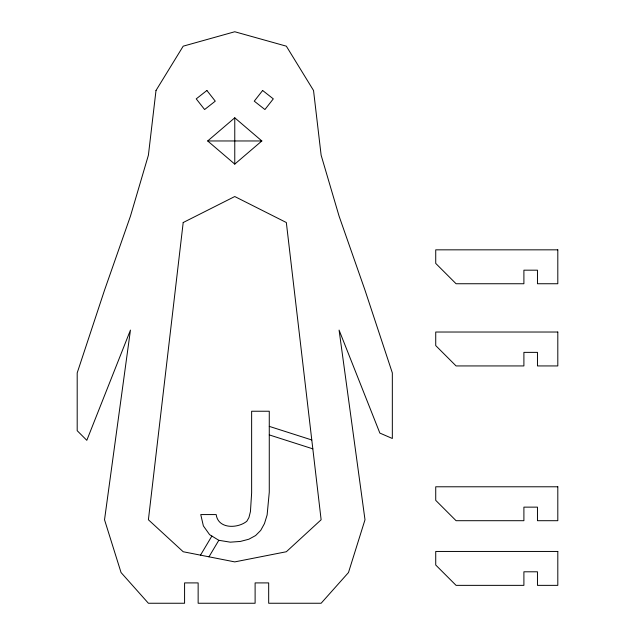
<?xml version="1.0" encoding="UTF-8"?>
<svg xmlns="http://www.w3.org/2000/svg" width="635" height="635" viewBox="0 0 635 635"><rect width="100%" height="100%" fill="white"/><g stroke="black" fill="none" stroke-linecap="round" stroke-linejoin="round"><path stroke-width="0.95" d="M200.501 555.149L211.876 536.051M208.978 556.816L218.821 540.298L230.299 542.171L240.395 541.433L248.833 539.226L255.611 535.551L260.715 530.4L264.462 523.597L267.129 514.961L269.272 492.181L269.272 411.234L251.635 411.234L251.635 492.879L250.436 511.612L248.928 517.557L246.832 521.232C237.76 528.645 218.138 529.209 216.186 514.572L200.755 514.572L203.375 525.907L209.621 534.678L218.821 540.298M207.685 140.962L234.767 117.808L261.842 140.962L234.767 164.116L207.685 140.962L261.842 140.962M269.272 426.371L311.785 439.968M269.272 434.911L312.825 448.842M234.767 117.808L234.767 164.116M156.004 90.487L148.399 155.186L130.453 216.146L104.529 290.179L77.192 372.92L77.192 430.697L86.812 440.317L130.453 330.089L104.529 519.763L121.055 572.548L148.399 603.25L184.579 603.25L184.579 582.906L198.144 582.906L198.144 603.25L255.111 603.25L255.111 582.906L268.676 582.906L268.676 603.25L321.127 603.25L348.48 572.548L364.998 519.763L339.082 330.089L379.857 433.078L392.335 438.483L392.335 372.92L364.998 290.179L339.082 216.146L321.127 155.186L313.531 90.487L286.337 46.172L234.767 31.75L183.197 46.172L156.004 90.487M183.197 222.528L148.399 519.763L183.197 551.744L234.767 561.896L286.337 551.744L321.127 519.763L286.337 222.528L234.767 196.532L183.197 222.528M262.636 90.487L254.254 101.155L264.922 109.537L273.304 98.87L262.636 90.487M206.899 90.487L196.231 98.87L204.613 109.537L215.273 101.155L206.899 90.487M557.808 249.833L435.729 249.833L435.729 263.398L456.073 283.742L523.899 283.742L523.899 270.177L537.464 270.177L537.464 283.742L557.808 283.742L557.808 249.833M557.808 332.026L435.729 332.026L435.729 345.591L456.073 365.935L523.899 365.935L523.899 352.369L537.464 352.369L537.464 365.935L557.808 365.935L557.808 332.026M557.808 486.783L435.729 486.783L435.729 500.348L456.073 520.7L523.899 520.7L523.899 507.135L537.464 507.135L537.464 520.7L557.808 520.7L557.808 486.783M557.808 551.45L435.729 551.45L435.729 565.015L456.073 585.359L523.899 585.359L523.899 571.794L537.464 571.794L537.464 585.359L557.808 585.359L557.808 551.45"/></g></svg>
